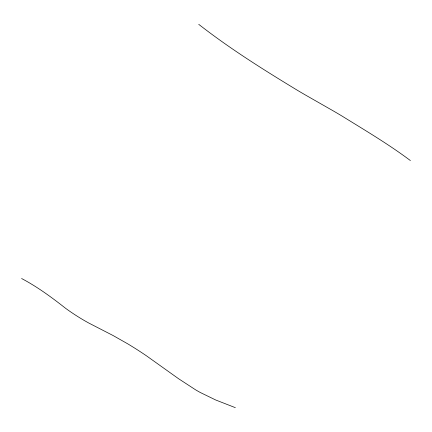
<?xml version="1.0" encoding="UTF-8"?>
<svg xmlns="http://www.w3.org/2000/svg" width="432" height="432" viewBox="0 0 432 432"><rect width="100%" height="100%" fill="white"/><g stroke="black" fill="none" stroke-linecap="round" stroke-linejoin="round"><path stroke-width="0.65" d="M235.343 407.662L215.66 399.973L200.34 392.521A66.555 26.86 34.4 0 1 195.669 389.869L178.556 378.713L146.556 355.887A145.222 58.606 34.4 0 0 141.739 352.652L138.359 350.444A160.672 64.843 34.4 0 0 127.64 343.78L113.054 335.513L89.003 323.152A86.276 34.819 34.4 0 1 85.617 321.268A88.457 35.699 34.4 0 1 65.659 308.362C51.705 297.373 37.363 286.821 21.6 278.516M198.731 24.338C229.97 48.73 263.633 69.795 297.481 90.337A334.001 134.789 34.4 0 0 304.776 94.624L333.661 111.121A364.435 147.074 34.4 0 1 341.777 115.911C364.959 130.253 388.611 144.229 410.4 160.569"/></g></svg>
